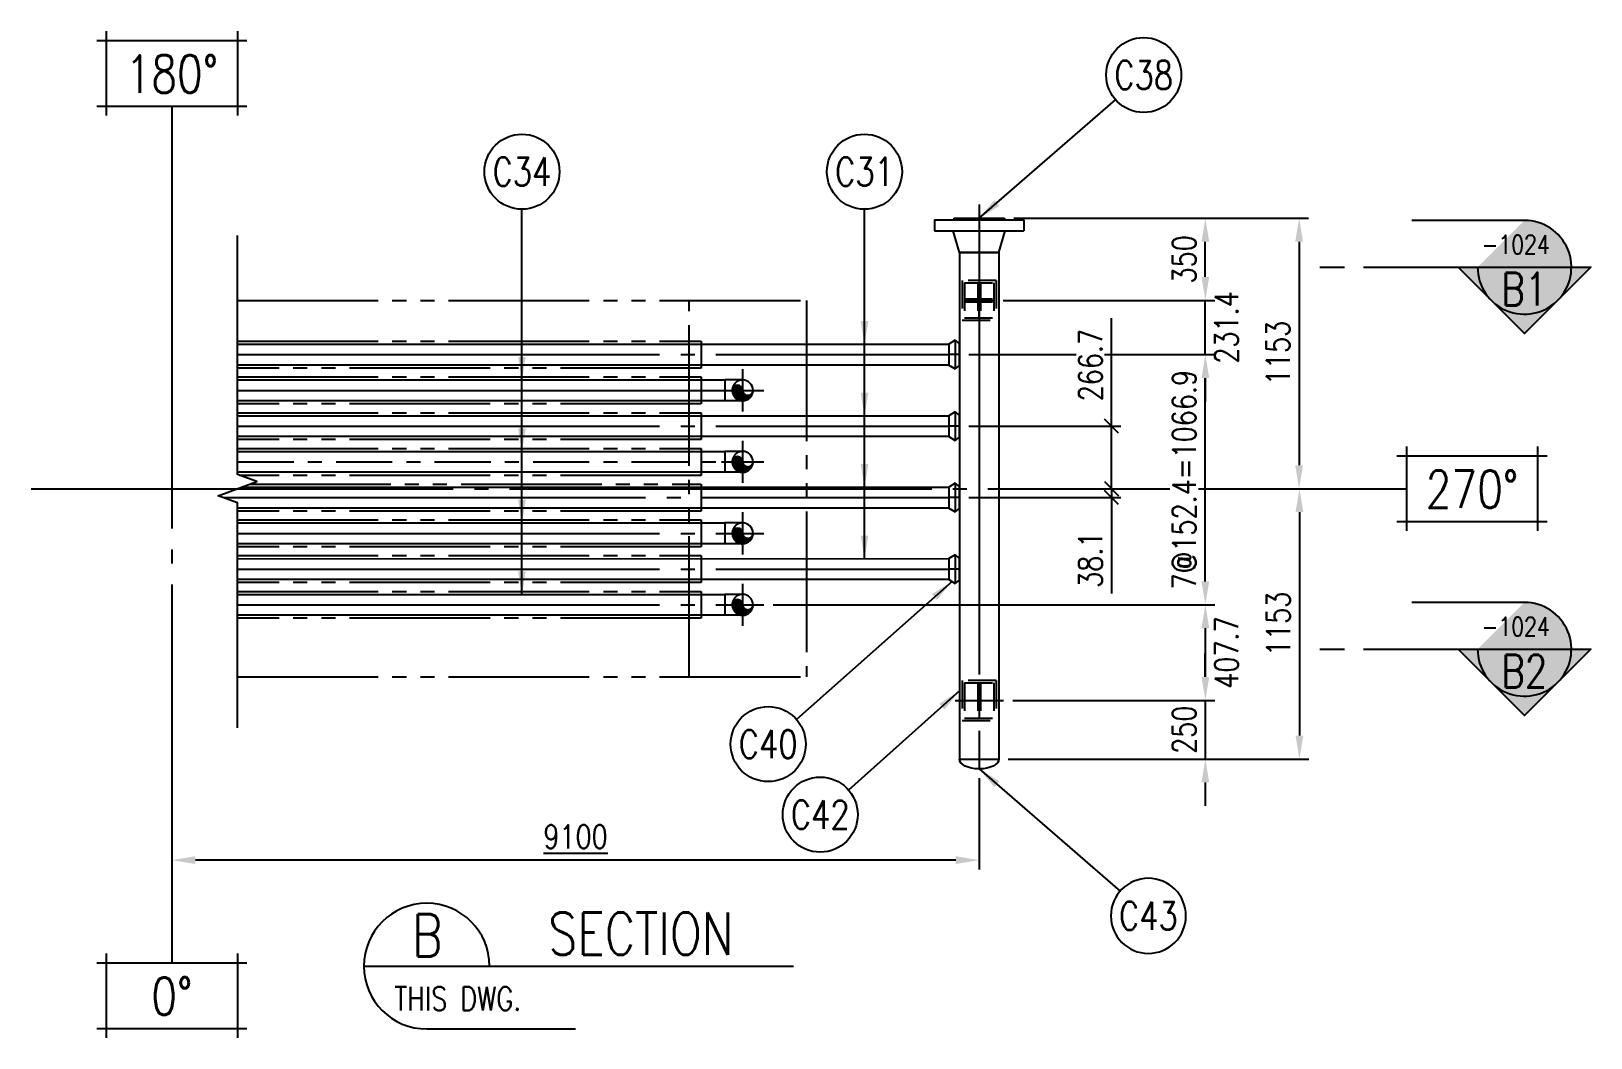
# Model space of a CAD drawing. Header units: millimetres. Extents: x 0 to 91981, y -132907 to 77676.
# Drawn here: x 77723 to 84374, y 52226 to 56519 of the extents above; entities that cross this region are included whole.
import ezdxf
from ezdxf.enums import TextEntityAlignment as Align

# ---------------------------------------------------------------- set-up
doc = ezdxf.new("R2010")
doc.units = ezdxf.units.MM
doc.header["$LTSCALE"] = 60
for name, pattern in [('CENTER', [7, 4, -1, 1, -1]), ('JNK-CENTER', [34, 30, -1.5, 1, -1.5]), ('JNK-HIDDEN', [3, 2, -1]), ('JNK-PHANTOM', [15, 10, -1, 1, -1, 1, -1])]:
    doc.linetypes.add(name, pattern=pattern)
for name, color, linetype in [('CEN-R', 1, 'JNK-CENTER'), ('CENTER-R', 1, 'CENTER'), ('CON-C', 4, 'Continuous'), ('CON-G', 3, 'Continuous'), ('CON-W', 7, 'Continuous'), ('CON-Y', 2, 'Continuous'), ('Dim-W', 7, 'Continuous'), ('HID-Y', 2, 'JNK-HIDDEN'), ('PHA-W', 7, 'JNK-PHANTOM'), ('TITLE', 7, 'Continuous')]:
    doc.layers.add(name, color=color, linetype=linetype)
doc.layers.add('CONT-G', color=3, linetype='Continuous', lineweight=25)
doc.styles.add('SIMPLEX', font='simplex.shx', dxfattribs={"width": 0.8})
doc.dimstyles.new('DIM40', dxfattribs={"dimscale": 40, "dimtxt": 2.5, "dimasz": 2.5, "dimexe": 1, "dimexo": 1, "dimgap": 1, "dimtad": 1, "dimdec": 1, "dimdsep": 46, "dimtxsty": 'SIMPLEX', "dimcen": 0, "dimclrd": 256, "dimclre": 256, "dimclrt": 2, "dimadec": 1, "dimazin": 2, "dimtfac": 1, "dimtdec": 1, "dimtix": 1, "dimtmove": 2, "dimatfit": 2, "dimfxl": 1, "dimarcsym": 1})

# ---------------------------------------------------------------- blocks, each defined once
blk = doc.blocks.new('*D1444')
at = {"layer": 'DEFPOINTS', "color": 0, "transparency": 16777216}
for p in [(81873.27044488509, 55721.02577441806), (82232.26963018301, 54568.02577441794), (83129.7204448847, 54568.02577441794)]:
    blk.add_point(p, dxfattribs=at)
at = {"layer": 'Dim-W', "lineweight": -2, "transparency": 16777216}
for p, q in [((81913.27044488509, 55721.02577441806), (83169.7204448847, 55721.02577441805)), ((83129.7204448847, 55621.02577441805), (83129.7204448847, 54668.02577441794)), ((82272.26963018301, 54568.02577441794), (83169.7204448847, 54568.02577441794))]:
    blk.add_line(p, q, dxfattribs=at)
at = {"layer": 'Dim-W', "transparency": 16777216}
for points in [[(83113.05377821803, 55621.02577441805), (83146.38711155138, 55621.02577441805), (83129.7204448847, 55721.02577441805)], [(83113.05377821803, 54668.02577441794), (83146.38711155138, 54668.02577441794), (83129.7204448847, 54568.02577441794)]]:
    blk.add_solid(points, dxfattribs=at)
at = {"layer": 'Dim-W', "color": 2, "transparency": 16777216, "insert": (83039.72044488469, 55146.75607286915), "char_height": 100, "attachment_point": 5, "rotation": 90, "style": 'SIMPLEX'}
blk.add_mtext('1153', dxfattribs=at)
blk = doc.blocks.new('*D1445')
at = {"layer": 'DEFPOINTS', "color": 0, "transparency": 16777216}
for p in [(82232.26963018301, 54568.02577441794), (81849.42044488483, 53415.02577441797), (83131.11688919913, 53415.02577441796)]:
    blk.add_point(p, dxfattribs=at)
at = {"layer": 'Dim-W', "lineweight": -2, "transparency": 16777216}
for p, q in [((82272.26963018301, 54568.02577441794), (83171.11688919913, 54568.02577441794)), ((83131.11688919913, 54468.02577441794), (83131.11688919913, 53515.02577441796)), ((81889.42044488483, 53415.02577441797), (83171.11688919913, 53415.02577441796))]:
    blk.add_line(p, q, dxfattribs=at)
at = {"layer": 'Dim-W', "transparency": 16777216}
for points in [[(83114.45022253245, 54468.02577441794), (83147.7835558658, 54468.02577441794), (83131.11688919913, 54568.02577441794)], [(83114.45022253245, 53515.02577441796), (83147.7835558658, 53515.02577441796), (83131.11688919913, 53415.02577441796)]]:
    blk.add_solid(points, dxfattribs=at)
at = {"layer": 'Dim-W', "color": 2, "transparency": 16777216, "insert": (83041.11688919911, 53991.52577441796), "char_height": 100, "attachment_point": 5, "rotation": 90, "style": 'SIMPLEX'}
blk.add_mtext('1153', dxfattribs=at)
blk = doc.blocks.new('*D1446')
at = {"layer": 'DEFPOINTS', "color": 0, "transparency": 16777216}
for p in [(81681.12044488495, 55139.60260432542), (82729.72044488468, 55139.60260432542), (80846.47044488468, 54072.72577441795)]:
    blk.add_point(p, dxfattribs=at)
at = {"layer": 'Dim-W', "lineweight": -2, "transparency": 16777216}
for p, q in [((81721.12044488495, 55139.60260432542), (82769.72044488468, 55139.60260432542)), ((82729.72044488468, 54172.72577441794), (82729.72044488468, 55039.60260432542)), ((80886.47044488468, 54072.72577441795), (82769.72044488468, 54072.72577441794))]:
    blk.add_line(p, q, dxfattribs=at)
at = {"layer": 'Dim-W', "transparency": 16777216}
for points in [[(82713.053778218, 55039.60260432542), (82746.38711155135, 55039.60260432542), (82729.72044488468, 55139.60260432542)], [(82713.053778218, 54172.72577441794), (82746.38711155135, 54172.72577441794), (82729.72044488468, 54072.72577441794)]]:
    blk.add_solid(points, dxfattribs=at)
at = {"layer": 'Dim-W', "color": 2, "transparency": 16777216, "insert": (82639.72044488466, 54606.12577441792), "char_height": 100, "attachment_point": 5, "rotation": 90, "style": 'SIMPLEX', "bg_fill": 3, "box_fill_scale": 1.1, "bg_fill_color": 256, "bg_fill_true_color": 13158600, "bg_fill_transparency": 0}
blk.add_mtext('7@152.4=1066.9', dxfattribs=at)
blk = doc.blocks.new('*D1447')
at = {"layer": 'DEFPOINTS', "color": 0, "transparency": 16777216}
for p in [(81827.77044488423, 55371.02577441806), (82729.72044488469, 55371.02577441805), (81681.12044488495, 55139.60260432542)]:
    blk.add_point(p, dxfattribs=at)
at = {"layer": 'Dim-W', "lineweight": -2, "transparency": 16777216}
for p, q in [((82729.72044488469, 55471.02577441805), (82729.72044488469, 55571.02577441805)), ((81867.77044488423, 55371.02577441806), (82769.72044488469, 55371.02577441805)), ((82729.72044488469, 55139.60260432542), (82729.72044488469, 55371.02577441805)), ((81721.12044488495, 55139.60260432542), (82769.72044488469, 55139.60260432542)), ((82729.72044488469, 55039.60260432542), (82729.72044488469, 54939.60260432542))]:
    blk.add_line(p, q, dxfattribs=at)
at = {"layer": 'Dim-W', "transparency": 16777216}
for points in [[(82713.05377821802, 55471.02577441805), (82746.38711155136, 55471.02577441805), (82729.72044488469, 55371.02577441805)], [(82713.05377821802, 55039.60260432542), (82746.38711155136, 55039.60260432542), (82729.72044488469, 55139.60260432542)]]:
    blk.add_solid(points, dxfattribs=at)
at = {"layer": 'Dim-W', "color": 2, "transparency": 16777216, "insert": (82819.72044488468, 55255.31418937175), "char_height": 100, "attachment_point": 5, "rotation": 90, "style": 'SIMPLEX'}
blk.add_mtext('231.4', dxfattribs=at)
blk = doc.blocks.new("6'' 900# SIDE")
at = {"layer": 'CEN-R'}
blk.add_line((204.8000000001339, 0), (0, 0), dxfattribs=at)
at = {"layer": 'TITLE', "color": 3}
for p, q in [((92.05000000013388, 190.5000000000582), (92.05000000013388, -190.4999999999418)), ((139.7000000000407, 190.5000000000582), (92.05000000013388, 190.4999999998254)), ((139.7000000000407, 190.5000000000582), (139.7000000000407, -190.4999999999418)), ((2.328306436538696e-10, 84.14999999967404), (92.05000000013388, 110.9999999997672)), ((0, -84.14999999990687), (0, 84.14999999990687)), ((0, 84.14999999990687), (0, -84.1500000001397)), ((146.0500000001339, 107.9999999997672), (139.7000000000407, 107.9999999997672)), ((146.0500000001339, 107.9999999997672), (146.0500000001339, -108.0000000002328)), ((2.328306436538696e-10, -84.1500000001397), (92.05000000013388, -111.0000000002328)), ((146.0500000001339, -108.0000000002328), (139.7000000000407, -108.0000000002328)), ((139.7000000000407, -190.4999999999418), (92.05000000013388, -190.4999999999418))]:
    blk.add_line(p, q, dxfattribs=at)
blk = doc.blocks.new('_Oblique')
at = {"color": 0, "linetype": 'ByBlock', "lineweight": -2}
blk.add_line((-0.5, -0.5), (0.5, 0.5), dxfattribs=at)
blk = doc.blocks.new('*D1428')
at = {"layer": 'DEFPOINTS', "color": 0, "transparency": 16777216}
for p in [(81932.26963018301, 54568.02577441794), (81681.12044488495, 54529.92577441796), (82329.72044488476, 54529.92577441796)]:
    blk.add_point(p, dxfattribs=at)
at = {"layer": 'Dim-W', "lineweight": -2, "transparency": 16777216}
for p, q in [((82329.72044488476, 54568.02577441794), (82329.72044488476, 54628.02577441794)), ((81972.26963018301, 54568.02577441794), (82369.72044488476, 54568.02577441794)), ((82329.72044488476, 54568.02577441794), (82329.72044488476, 54529.92577441796)), ((81721.12044488495, 54529.92577441796), (82369.72044488476, 54529.92577441796)), ((82329.72044488476, 54529.92577441796), (82329.72044488476, 54120.40196489415))]:
    blk.add_line(p, q, dxfattribs=at)
at = {"layer": 'Dim-W', "lineweight": -2, "transparency": 16777216, "xscale": 60, "yscale": 60, "zscale": 60}
for p, rotation in [((82329.72044488476, 54568.02577441794), 270), ((82329.72044488476, 54529.92577441796), 90)]:
    blk.add_blockref('_Oblique', p, dxfattribs=dict(at, rotation=rotation))
at = {"layer": 'Dim-W', "color": 2, "transparency": 16777216, "insert": (82239.72044488475, 54265.16386965606), "char_height": 100, "attachment_point": 5, "rotation": 90, "style": 'SIMPLEX', "bg_fill": 3, "box_fill_scale": 1.1, "bg_fill_color": 256, "bg_fill_true_color": 13158600, "bg_fill_transparency": 0}
blk.add_mtext('38.1', dxfattribs=at)
blk = doc.blocks.new('*D1429')
at = {"layer": 'DEFPOINTS', "color": 0, "transparency": 16777216}
for p in [(80846.47044488468, 54072.72577441795), (81869.0147501668, 53665.02577441797), (82729.72044488469, 53665.02577441796)]:
    blk.add_point(p, dxfattribs=at)
at = {"layer": 'Dim-W', "lineweight": -2, "transparency": 16777216}
for p, q in [((80886.47044488468, 54072.72577441795), (82769.72044488469, 54072.72577441794)), ((82729.72044488469, 53972.72577441794), (82729.72044488469, 53765.02577441796)), ((81909.0147501668, 53665.02577441797), (82769.72044488469, 53665.02577441796))]:
    blk.add_line(p, q, dxfattribs=at)
at = {"layer": 'Dim-W', "transparency": 16777216}
for points in [[(82713.05377821802, 53972.72577441794), (82746.38711155136, 53972.72577441794), (82729.72044488469, 54072.72577441794)], [(82713.05377821802, 53765.02577441796), (82746.38711155136, 53765.02577441796), (82729.72044488469, 53665.02577441796)]]:
    blk.add_solid(points, dxfattribs=at)
at = {"layer": 'Dim-W', "color": 2, "transparency": 16777216, "insert": (82819.72044488468, 53868.87577441797), "char_height": 100, "attachment_point": 5, "rotation": 90, "style": 'SIMPLEX'}
blk.add_mtext('407.7', dxfattribs=at)
blk = doc.blocks.new('*D1430')
at = {"layer": 'DEFPOINTS', "color": 0, "transparency": 16777216}
for p in [(81765.27044488485, 53373.02577441797), (78322.72123657553, 52983.91145127863), (78322.72123657553, 52983.91145127863)]:
    blk.add_point(p, dxfattribs=at)
at = {"layer": 'Dim-W', "lineweight": -2, "transparency": 16777216}
for p, q in [((81765.27044488485, 53333.02577441797), (81765.27044488485, 52943.91145127863)), ((81665.27044488485, 52983.91145127863), (78422.72123657553, 52983.91145127863))]:
    blk.add_line(p, q, dxfattribs=at)
at = {"layer": 'Dim-W', "transparency": 16777216}
for points in [[(78422.72123657553, 53000.5781179453), (78422.72123657553, 52967.24478461197), (78322.72123657553, 52983.91145127863)], [(81665.27044488485, 53000.5781179453), (81665.27044488485, 52967.24478461197), (81765.27044488485, 52983.91145127863)]]:
    blk.add_solid(points, dxfattribs=at)
at = {"layer": 'Dim-W', "color": 2, "transparency": 16777216, "insert": (80043.99584073019, 53083.91145127863), "char_height": 100, "attachment_point": 5, "style": 'SIMPLEX'}
blk.add_mtext('\\L9100', dxfattribs=at)
blk = doc.blocks.new('NORTH-AG')
at = {"layer": 'CON-Y'}
for p, q in [((-8, 3.5), (8, 3.5)), ((-6.999999999999996, 4.5), (-6.999999999999996, -4.5)), ((7.000000000000007, 4.500000000000002), (7, -4.5)), ((-8, -3.499999999999999), (8, -3.5))]:
    blk.add_line(p, q, dxfattribs=at)
at = {"layer": 'CON-C', "style": 'SIMPLEX', "width": 0.8}
blk.add_attdef('0', text='', height=4, dxfattribs=at).set_placement((0, -2.06), align=Align.CENTER)
blk = doc.blocks.new('SECTITLE')
at = {"layer": 'CON-G'}
for p, q in [((-1.7, 0), (44.09999999999997, 0)), ((4.999999999999999, -6.7), (20.85999999999999, -6.7))]:
    blk.add_line(p, q, dxfattribs=at)
blk.add_arc((5, 0), 6.7, 0, 270, dxfattribs=at)
at = {"layer": 'CON-C', "style": 'SIMPLEX', "width": 0.8}
for tag, p in [('A', (5.060000000000002, 1.039999999999964)), ('ELEVATION', (27.83000000000001, 1.22))]:
    blk.add_attdef(tag, text='', height=4.5, dxfattribs=at).set_placement(p, align=Align.CENTER)
at = {"layer": 'CON-Y', "style": 'SIMPLEX', "width": 0.8}
blk.add_attdef('SCALE', text='', height=2.5, dxfattribs=at).set_placement((44.90000000000001, -3.72), align=Align.RIGHT)
blk.add_attdef('H0000-0000', (1.539999999999953, -4.720000000000033), '', height=2.5, dxfattribs=at)
blk = doc.blocks.new('*D1479')
at = {"layer": 'DEFPOINTS', "color": 0, "transparency": 16777216}
for p in [(81873.27044488509, 55721.02577441806), (82729.72044488469, 55721.02577441805), (81827.77044488423, 55371.02577441806)]:
    blk.add_point(p, dxfattribs=at)
at = {"layer": 'PHA-W', "lineweight": -2, "transparency": 16777216}
for p, q in [((81913.27044488509, 55721.02577441806), (82769.72044488469, 55721.02577441805)), ((82729.72044488469, 55471.02577441805), (82729.72044488469, 55621.02577441805)), ((81867.77044488423, 55371.02577441806), (82769.72044488469, 55371.02577441805))]:
    blk.add_line(p, q, dxfattribs=at)
at = {"layer": 'PHA-W', "transparency": 16777216}
for points in [[(82713.05377821802, 55621.02577441805), (82746.38711155136, 55621.02577441805), (82729.72044488469, 55721.02577441805)], [(82713.05377821802, 55471.02577441805), (82746.38711155136, 55471.02577441805), (82729.72044488469, 55371.02577441805)]]:
    blk.add_solid(points, dxfattribs=at)
at = {"layer": 'PHA-W', "color": 2, "transparency": 16777216, "insert": (82639.72044488468, 55546.02577441806), "char_height": 100, "attachment_point": 5, "rotation": 90, "style": 'SIMPLEX'}
blk.add_mtext('350', dxfattribs=at)
blk = doc.blocks.new('*D1480')
at = {"layer": 'DEFPOINTS', "color": 0, "transparency": 16777216}
for p in [(81869.0147501668, 53665.02577441797), (81849.42044488476, 53415.02577441797), (82729.72044488469, 53415.02577441796)]:
    blk.add_point(p, dxfattribs=at)
at = {"layer": 'PHA-W', "lineweight": -2, "transparency": 16777216}
for p, q in [((82729.72044488469, 53765.02577441796), (82729.72044488469, 53865.02577441796)), ((81909.0147501668, 53665.02577441797), (82769.72044488469, 53665.02577441796)), ((82729.72044488469, 53665.02577441796), (82729.72044488469, 53415.02577441796)), ((81889.42044488476, 53415.02577441797), (82769.72044488469, 53415.02577441796)), ((82729.72044488469, 53315.02577441796), (82729.72044488469, 53215.02577441796))]:
    blk.add_line(p, q, dxfattribs=at)
at = {"layer": 'PHA-W', "transparency": 16777216}
for points in [[(82713.05377821802, 53765.02577441796), (82746.38711155136, 53765.02577441796), (82729.72044488469, 53665.02577441796)], [(82713.05377821802, 53315.02577441796), (82746.38711155136, 53315.02577441796), (82729.72044488469, 53415.02577441796)]]:
    blk.add_solid(points, dxfattribs=at)
at = {"layer": 'PHA-W', "color": 2, "transparency": 16777216, "insert": (82639.72044488468, 53540.02577441798), "char_height": 100, "attachment_point": 5, "rotation": 90, "style": 'SIMPLEX'}
blk.add_mtext('250', dxfattribs=at)
blk = doc.blocks.new('support')
at = {"layer": 'CEN-R'}
for p, q in [((93732.97622777152, -7137.050519763568), (93732.97622777152, -6987.050519763568)), ((93670.47622777152, -7062.050519763568), (93795.47622777152, -7062.050519763569))]:
    blk.add_line(p, q, dxfattribs=at)
at = {"layer": 'HID-Y'}
for p, q in [((93660.10019004371, -6977.050519763568), (93660.10019004371, -7147.050519763568)), ((93805.85226550062, -6977.050519763568), (93660.10019004371, -6977.050519763568)), ((93805.85226550062, -6977.050519763569), (93805.85226550062, -7147.050519763568)), ((93670.47622777152, -6987.050519763569), (93795.47622777152, -6987.050519763568)), ((93670.47622777152, -6987.050519763568), (93670.47622777152, -7137.050519763568)), ((93726.97622777215, -6987.050519763568), (93726.97622777215, -7137.050519763568)), ((93738.97622777215, -6987.050519763568), (93738.97622777215, -7137.050519763568)), ((93795.47622777152, -6987.050519763568), (93795.47622777152, -7137.050519763568)), ((93670.47622777152, -7056.050519763568), (93795.47622777152, -7056.050519763569)), ((93670.47622777152, -7068.050519763568), (93795.47622777152, -7068.050519763569)), ((93660.10019004371, -7147.050519763568), (93805.85226550064, -7147.050519763568)), ((93670.47622777152, -7137.050519763569), (93795.47622777152, -7137.050519763568))]:
    blk.add_line(p, q, dxfattribs=at)
blk = doc.blocks.new('support2')
at = {"layer": 'CEN-R'}
for p, q in [((93732.97622777213, -5971.05051976355), (93732.97622777212, -6121.05051976355)), ((93732.97622777212, -5971.05051976355), (93732.97622777212, -6121.05051976355)), ((93630.47622777148, -6046.050519763551), (93836.72053305406, -6046.05051976355))]:
    blk.add_line(p, q, dxfattribs=at)
at = {"layer": 'HID-Y'}
for p, q in [((93660.10019004368, -5961.05051976355), (93660.10019004368, -6131.05051976355)), ((93805.8522655006, -5961.05051976355), (93660.10019004368, -5961.05051976355)), ((93670.47622777148, -5971.05051976355), (93795.47622777149, -5971.05051976355)), ((93670.47622777149, -5971.05051976355), (93670.47622777149, -6121.05051976355)), ((93726.97622777212, -5971.05051976355), (93726.97622777212, -6121.05051976355)), ((93738.97622777212, -5971.05051976355), (93738.97622777212, -6121.05051976355)), ((93795.47622777149, -5971.05051976355), (93795.47622777149, -6121.05051976355)), ((93805.8522655006, -5961.050519763551), (93805.8522655006, -6131.05051976355)), ((93660.10019004368, -6131.05051976355), (93805.85226550061, -6131.05051976355)), ((93670.47622777148, -6121.05051976355), (93795.47622777149, -6121.05051976355))]:
    blk.add_line(p, q, dxfattribs=at)
blk = doc.blocks.new('*D1438')
at = {"layer": 'DEFPOINTS', "color": 0, "transparency": 16777216}
for p in [(81681.12044488495, 54834.72577441795), (82329.7204448847, 54834.72577441794), (81932.26963018301, 54568.02577441794)]:
    blk.add_point(p, dxfattribs=at)
at = {"layer": 'Dim-W', "lineweight": -2, "transparency": 16777216}
for p, q in [((82329.7204448847, 54834.72577441794), (82329.7204448847, 55294.72577441794)), ((81721.12044488495, 54834.72577441795), (82369.7204448847, 54834.72577441794)), ((82329.7204448847, 54568.02577441794), (82329.7204448847, 54834.72577441794)), ((81972.26963018301, 54568.02577441794), (82369.7204448847, 54568.02577441794))]:
    blk.add_line(p, q, dxfattribs=at)
at = {"layer": 'Dim-W', "lineweight": -2, "transparency": 16777216, "xscale": 60, "yscale": 60, "zscale": 60}
for p, rotation in [((82329.7204448847, 54834.72577441794), 90), ((82329.7204448847, 54568.02577441794), 270)]:
    blk.add_blockref('_Oblique', p, dxfattribs=dict(at, rotation=rotation))
at = {"layer": 'Dim-W', "color": 2, "transparency": 16777216, "insert": (82239.72044488469, 55094.72577441796), "char_height": 100, "attachment_point": 5, "rotation": 90, "style": 'SIMPLEX', "bg_fill": 3, "box_fill_scale": 1.1, "bg_fill_color": 256, "bg_fill_true_color": 13158600, "bg_fill_transparency": 0}
blk.add_mtext('266.7', dxfattribs=at)
blk = doc.blocks.new('piec-tag')
at = {"layer": 'CON-Y'}
blk.add_circle((0, 0), 4, dxfattribs=at)
at = {"layer": 'CON-G', "style": 'SIMPLEX', "width": 0.8}
blk.add_attdef('P.N', text='', height=3, dxfattribs=at).set_placement((0, 0), align=Align.MIDDLE)
at = {"layer": 'CON-G', "style": 'SIMPLEX', "width": 0.8, "flags": 1}
blk.add_attdef('BOM', (4.48, -3.74), '', height=2.5, dxfattribs=at)
blk = doc.blocks.new('SECMARK3')
at = {"layer": 'CON-Y'}
h = blk.add_hatch(color=256, dxfattribs=at)
edge = h.paths.add_edge_path()
edge.add_line((14.75559885480128, -4.618527782440651e-14), (18.29113276073392, -3.535533905932771))
edge.add_arc((21.82666666666668, -4.685141163918161e-14), 5, 179.9999999999996, 224.9999999999998, ccw=False)
edge.add_line((16.82666666666668, -1.448670973532845e-14), (14.75559885480128, -4.618527782440651e-14))
edge = h.paths.add_edge_path()
edge.add_arc((21.82666666666668, -4.618527782440651e-14), 5, 179.9999999999996, 450)
h = blk.add_hatch(color=256, dxfattribs=at)
edge = h.paths.add_edge_path()
edge.add_line((28.89773447853207, -4.618527782440651e-14), (26.82666666666668, -4.2237748849338e-14))
edge.add_arc((21.82666666666668, -4.418687638008123e-14), 5, -44.99999999999977, 0, ccw=False)
edge.add_line((25.36220057259942, -3.535533905932772), (28.89773447853207, -4.618527782440651e-14))
h = blk.add_hatch(color=256, dxfattribs=at)
edge = h.paths.add_edge_path()
edge.add_line((21.82666666666668, -7.071067811865486), (25.36220057259942, -3.535533905932772))
edge.add_arc((21.82666666666668, -4.796163466380676e-14), 4.999999999999998, 224.9999999999998, 315.0000000000002, ccw=False)
edge.add_line((18.29113276073392, -3.535533905932771), (21.82666666666668, -7.071067811865486))
at = {"layer": 'CON-C'}
blk.add_line((0, 0), (2.633333333333308, 0), dxfattribs=at)
blk.add_lwpolyline([(4.666666666666639, 0), (28.89773447853207, -4.618527782440651e-14), (21.82666666666668, -7.071067811865486), (14.75559885480128, -4.618527782440651e-14)], dxfattribs=at)
at = {"layer": 'CON-Y'}
blk.add_line((21.82666666666668, 4.999999999999954), (9.823333333333341, 4.999999999999954), dxfattribs=at)
blk.add_arc((21.82666666666668, -4.618527782440651e-14), 5, 179.9999999999996, 90.00000000000001, dxfattribs=at)
at = {"layer": 'CON-C', "style": 'SIMPLEX', "width": 0.8}
blk.add_attdef('TAG', text='', height=3.5, dxfattribs=at).set_placement((21.80333333333334, -4.080000000000055), align=Align.CENTER)
at = {"layer": 'CON-Y', "style": 'SIMPLEX', "width": 0.8}
blk.add_attdef('H0000-0000', text='', height=2, dxfattribs=at).set_placement((24.52333333333334, 1.419999999999941), align=Align.RIGHT)
blk = doc.blocks.new('pipesec')
at = {"layer": 'CON-W'}
for p, q in [((0.01183704510651751, 0.0002803885084858848), (0.3595601905681178, -0.3474427569531144)), ((0.07488468138581084, 0.01147896425368344), (0.3940882635955347, -0.3077246179560689)), ((0.1209320667256861, 0.4851550630859265), (0.4851550630859833, 0.1209320667255724)), ((0.1263381145400331, 0.03427174312400894), (0.4246174589634677, -0.2640076012993404)), ((0.1690424887933375, 0.06581358089533751), (0.4509106530311442, -0.2160545833424976)), ((0.2038403547347798, 0.1052619269784145), (0.4725353304954467, -0.1634330487821671)), ((0.2303951826239086, 0.1529533111139472), (0.4887617475944523, -0.1054132538565682)), ((0.2437994773475225, 0.4365338644887515), (0.4365338644887231, 0.2437994773474657)), ((0.2468921100701493, 0.2107025956922826), (0.4983372781515811, -0.04074257238914925)), ((0.2476510743001654, 0.2841898434869563), (0.4989146853065733, 0.03292623248046311)), ((-0.2498806065186159, -0.2577254440385559), (-0.007725444038470641, -0.4998806065186727)), ((-0.2428248576631802, -0.1905349808694154), (0.06269404621122021, -0.4960538847437874)), ((-0.2269057914652421, -0.3549464711165911), (-0.1049464711164774, -0.4769057914653558)), ((-0.2227042310981062, -0.1364093954099417), (0.1250073849282103, -0.4841210114361729)), ((-0.1933486464938881, -0.09151876798955527), (0.1811596163017555, -0.4660270307850851)), ((-0.1559873713952697, -0.05463383106359743), (0.2321944761675923, -0.4428156786264026)), ((-0.110586238643009, -0.02578875179119677), (0.2787281508649073, -0.4151031412991415)), ((-0.05581785669249939, -0.006310921717158635), (0.3211216464689244, -0.3832504248786108))]:
    blk.add_line(p, q, dxfattribs=at)
blk.add_lwpolyline([(0, 0.5, -0.9999999999999997), (0, 0, 0.9999999999999999), (0, -0.5, 0.9999999999999999)], format="xyb", dxfattribs=at)

msp = doc.modelspace()

# ---------------------------------------------------------------- linework, layer by layer
at = {"linetype": 'Continuous'}
msp.add_lwpolyline([(78602.72123657545, 53548.02577441794), (78602.72123657545, 54508.02577441794), (78520.2969139918, 54538.02577441794), (78685.14555915908, 54598.02577441794), (78602.72123657545, 54628.02577441794), (78602.72123657545, 55648.02577441794)], dxfattribs=at)
at = {"layer": 'CEN-R'}
for p, q in [((78322.72123657553, 56198.84331575141), (78322.72123657553, 52543.9114512786)), ((80756.47044488466, 55077.12577441797), (80756.47044488466, 54897.12577441797)), ((80756.47044488468, 54772.32577441796), (80756.47044488468, 54592.32577441796)), ((77722.72123657553, 54568.02577441794), (83586.89452121299, 54568.02577441794)), ((80756.47044488468, 54467.52577441797), (80756.47044488468, 54287.52577441797)), ((78602.72123657545, 54377.52577441835), (80680.27044488478, 54377.52577441794)), ((78602.72123657545, 54072.72577441836), (80680.27044488478, 54072.72577441795))]:
    msp.add_line(p, q, dxfattribs=at)
at = {"layer": 'CENTER-R', "ltscale": 60}
for p, q in [((78602.72123657545, 54987.12577441835), (80680.27044488478, 54987.12577441795)), ((80756.47044488468, 54162.72577441798), (80756.47044488468, 53982.72577441798))]:
    msp.add_line(p, q, dxfattribs=at)
at = {"layer": 'CENTER-R'}
msp.add_line((78602.72123657545, 54682.32577441834), (80680.27044488478, 54682.32577441793), dxfattribs=at)
at = {"layer": 'CONT-G'}
for p, q in [((80756.47044488468, 55031.57577441793), (80680.27044488466, 55031.57577441793)), ((80756.47044488468, 54942.67577441796), (80680.27044488466, 54942.67577441796)), ((80756.47044488468, 54726.77577441791), (80680.27044488466, 54726.77577441791)), ((80756.47044488468, 54637.87577441795), (80680.27044488466, 54637.87577441795)), ((80756.47044488468, 54421.97577441792), (80680.27044488466, 54421.97577441792)), ((80756.47044488468, 54333.07577441796), (80680.27044488466, 54333.07577441796)), ((80756.47044488468, 54117.17577441793), (80680.27044488466, 54117.17577441793)), ((80756.47044488468, 54028.27577441797), (80680.27044488466, 54028.27577441797)), ((81681.12044488495, 53415.02577441797), (81849.42044488476, 53415.02577441797))]:
    msp.add_line(p, q, dxfattribs=at)
for points in [[(78602.72123657545, 55031.57577441793), (80680.27044488478, 55031.57577441793), (80680.27044488478, 54942.67577441796), (78602.72123657545, 54942.67577441796)], [(78602.72123657545, 54726.77577441791), (80680.27044488478, 54726.77577441791), (80680.27044488478, 54637.87577441795), (78602.72123657545, 54637.87577441795)], [(78602.72123657545, 54421.97577441792), (80680.27044488478, 54421.97577441792), (80680.27044488478, 54333.07577441796), (78602.72123657545, 54333.07577441796)], [(78602.72123657545, 54117.17577441793), (80680.27044488478, 54117.17577441793), (80680.27044488478, 54028.27577441797), (78602.72123657545, 54028.27577441797)]]:
    msp.add_lwpolyline(points, dxfattribs=at)
for centre in [(80756.47044488468, 54987.12577441795), (80756.47044488468, 54682.32577441793), (80756.47044488468, 54377.52577441794), (80756.47044488468, 54072.72577441795)]:
    msp.add_arc(centre, 44.44999999998254, 270, 90, dxfattribs=at)
at = {"layer": 'CONT-G', "extrusion": (0, 0, -1)}
msp.add_ellipse((81765.27044488485, 53415.02577441797), major_axis=(-84.14999999997599, 5.152701407411018e-15), ratio=0.4991087344029945, start_param=3.141592653589793, end_param=6.283185307179586, dxfattribs=at)
at = {"layer": 'HID-Y', "ltscale": 40}
for centre in [(80756.47044488466, 54987.12577441797), (80756.47044488468, 54682.32577441793), (80756.47044488468, 54377.52577441794), (80756.47044488468, 54072.72577441798)]:
    msp.add_arc(centre, 44.44999999998254, 90, 270, dxfattribs=at)
at = {"layer": 'PHA-W'}
for p, q in [((78602.72123657545, 55371.02577441794), (81028.27044488484, 55371.02577441794)), ((80528.27044488485, 53765.02577441797), (80528.27044488484, 55371.02577441794)), ((78602.72123657545, 53765.02577441794), (81028.27044488484, 53765.02577441797))]:
    msp.add_line(p, q, dxfattribs=at)
for points in [[(78602.72123657545, 55196.97577441795), (80580.27044488466, 55196.97577441795), (80580.27044488466, 55082.07577441796), (78602.72123657545, 55082.07577441796)], [(78602.72123657545, 55044.57577441796), (80580.27044488466, 55044.57577441796), (80580.27044488466, 54929.67577441796), (78602.72123657545, 54929.67577441796)], [(78602.72123657545, 54892.09894451048), (80580.27044488466, 54892.09894451048), (80580.27044488466, 54777.19894451048), (78602.72123657545, 54777.19894451048)], [(78602.72123657545, 54739.77577441794), (80580.27044488466, 54739.77577441794), (80580.27044488466, 54624.87577441795), (78611.3757904467, 54624.87577441795)], [(78655.67383620603, 54587.29894451049), (80580.27044488466, 54587.29894451049), (80580.27044488466, 54472.3989445105), (78602.72123657545, 54472.3989445105)], [(78602.72123657545, 54434.97577441795), (80580.27044488466, 54434.97577441795), (80580.27044488466, 54320.07577441796), (78602.72123657545, 54320.07577441796)], [(78602.72123657545, 54282.49894451047), (80580.27044488466, 54282.49894451047), (80580.27044488466, 54167.59894451048), (78602.72123657545, 54167.59894451048)], [(78602.72123657545, 54130.17577441796), (80580.27044488466, 54130.17577441796), (80580.27044488466, 54015.27577441797), (78602.72123657545, 54015.27577441797)]]:
    msp.add_lwpolyline(points, dxfattribs=at)

# ---------------------------------------------------------------- block references
at = {"xscale": 40, "yscale": 40, "zscale": 40}
for p, values in [((83217.63373337591, 55512.25304613465), {'TAG': 'B1', 'H0000-0000': '-1024'}), ((83217.63373337591, 53883.05250071079), {'TAG': 'B2', 'H0000-0000': '-1024'})]:
    msp.add_blockref('SECMARK3', p, dxfattribs=at).add_auto_attribs(values)
for name, p in [('support', (-11967.70578288667, 62433.07629418164)), ('support2', (-11967.70578288728, 59711.07629418152))]:
    msp.add_blockref(name, p)
at = {"layer": 'CON-W', "xscale": 40, "yscale": 40, "zscale": 40}
for name, p, values in [('NORTH-AG', (78322.72123657553, 56338.84331575141), {'0': '180%%D'}), ('piec-tag', (82466.90637031541, 56332.05710224764), {'P.N': 'C38'}), ('piec-tag', (79815.49584073015, 55919.60874918186), {'P.N': 'C34'}), ('piec-tag', (81276.20799739605, 55919.60874918186), {'P.N': 'C31'}), ('NORTH-AG', (83866.89452121299, 54568.02577441794), {'0': '270%%D'}), ('NORTH-AG', (78322.72123657553, 52406.31297069541), {'0': '0%%D'})]:
    msp.add_blockref(name, p, dxfattribs=at).add_auto_attribs(values)
at = {"layer": 'CON-W'}
ref = msp.add_blockref('piec-tag', (80865.51975536824, 53478.60190577783), dxfattribs=dict(at, xscale=40, yscale=40, zscale=40, rotation=179.9999999989571))
ref.add_attrib('P.N', 'C40', dxfattribs={"layer": 'CON-G', "height": 120, "rotation": 359.9999999989571, "style": 'SIMPLEX', "width": 0.8000000000000002}).set_placement((80865.51975536824, 53478.60190577783), align=Align.MIDDLE)
ref = msp.add_blockref('piec-tag', (81087.43762947951, 53178.0599985929), dxfattribs=dict(at, xscale=40, yscale=40, zscale=40, rotation=179.9999999989571))
ref.add_attrib('P.N', 'C42', dxfattribs={"layer": 'CON-G', "height": 120, "rotation": 359.9999999989571, "style": 'SIMPLEX', "width": 0.8000000000000002}).set_placement((81087.43762947951, 53178.0599985929), align=Align.MIDDLE)
ref = msp.add_blockref('piec-tag', (82486.9063703147, 52746.42828629466), dxfattribs=dict(at, xscale=-40, yscale=40, zscale=40, rotation=180))
ref.add_attrib('P.N', 'C43', dxfattribs={"layer": 'CON-G', "height": 120, "style": 'SIMPLEX', "width": 0.8000000000000002}).set_placement((82486.9063703147, 52746.42828629466), align=Align.MIDDLE)
at = {"layer": 'Dim-W', "rotation": 90}
msp.add_blockref("6'' 900# SIDE", (81765.27044488485, 55574.97577441792), dxfattribs=at)
at = {"layer": 'Dim-W', "xscale": 88.89999999997234, "yscale": 88.89999999997234, "zscale": 88.89999999997234, "rotation": 270}
for p in [(80756.47044488466, 54987.12577441795), (80756.47044488466, 54682.32577441793), (80756.47044488468, 54377.52577441794), (80756.47044488468, 54072.72577441795)]:
    msp.add_blockref('pipesec', p, dxfattribs=at)
at = {"layer": 'Dim-W', "xscale": 40, "yscale": 40, "zscale": 40}
msp.add_blockref('SECTITLE', (79209.5958407302, 52531.9114512786), dxfattribs=at).add_auto_attribs({'H0000-0000': 'THIS DWG.', 'A': 'B', 'ELEVATION': 'SECTION'})

# ---------------------------------------------------------------- dimensions: what is measured, and where the dimension line sits
at = {"layer": 'Dim-W'}
dim = msp.add_linear_dim(base=(83129.7204448847, 54568.02577441794), p1=(81873.27044488509, 55721.02577441806), p2=(82232.26963018301, 54568.02577441794), angle=90, dimstyle='DIM40', override={"dimtmove": 0}, dxfattribs=at)
dim.commit()
dim.dimension.update_dxf_attribs({"geometry": '*D1444', "text_midpoint": (83129.72044488469, 55146.75607286915), "dimtype": 160})
dim = msp.add_linear_dim(base=(83131.11688919913, 53415.02577441796), p1=(82232.26963018301, 54568.02577441794), p2=(81849.42044488483, 53415.02577441797), angle=90, dimstyle='DIM40', dxfattribs=at)
dim.commit()
dim.dimension.update_dxf_attribs({"geometry": '*D1445', "text_midpoint": (83041.11688919911, 53991.52577441796)})
dim = msp.add_linear_dim(base=(78322.72123657553, 52983.91145127863), p1=(81765.27044488485, 53373.02577441797), p2=(78322.72123657553, 52983.91145127863), angle=180, text='%%U9100', dimstyle='DIM40', dxfattribs=at)
dim.commit()
dim.dimension.update_dxf_attribs({"geometry": '*D1430', "text_midpoint": (80043.99584073019, 53083.91145127863)})
at = {"layer": 'PHA-W'}
for base, p1, p2, picture, middle in [((82729.72044488469, 55721.02577441805), (81827.77044488423, 55371.02577441806), (81873.27044488509, 55721.02577441806), '*D1479', (82639.72044488468, 55546.02577441806)), ((82729.72044488469, 53415.02577441796), (81869.0147501668, 53665.02577441797), (81849.42044488476, 53415.02577441797), '*D1480', (82639.72044488468, 53540.02577441798))]:
    dim = msp.add_linear_dim(base=base, p1=p1, p2=p2, angle=90, dimstyle='DIM40', dxfattribs=at)
    dim.commit()
    dim.dimension.update_dxf_attribs({"geometry": picture, "text_midpoint": middle})

# ---------------------------------------------------------------- leaders
for points in [[(81765.27044488509, 55721.02577441806), (82346.74231422879, 56226.41336308239)], [(79815.47866796175, 54725.36884567502), (79815.49584073015, 55759.60874918186)], [(79815.47866796175, 55030.16884567504), (79815.49584073015, 55759.60874918186)], [(79815.49011647401, 54420.56884589005), (79815.49584073015, 55759.60874918186)], [(79815.49584073015, 54115.76884599765), (79815.49584073015, 55759.60874918186)], [(81276.20799739605, 55182.61905506247), (81276.20799739605, 55759.60874918186)], [(81681.12044488471, 53705.41936008392), (81208.35716538336, 53282.83817302249)], [(81765.27044488484, 53373.02577441798), (82366.74231422809, 52852.0720254599)]]:
    msp.add_leader(points, dimstyle='DIM40', override={"dimgap": 1, "dimtad": 0})

# ---------------------------------------------------------------- next in the draw order: dimensions: what is measured, and where the dimension line sits
at = {"layer": 'Dim-W'}
dim = msp.add_linear_dim(base=(82729.72044488468, 55139.60260432542), p1=(80846.47044488468, 54072.72577441795), p2=(81681.12044488495, 55139.60260432542), angle=90, text='7@152.4=<>', dimstyle='DIM40', override={"dimtmove": 0, "dimtfill": 1}, dxfattribs=at)
dim.commit()
dim.dimension.update_dxf_attribs({"geometry": '*D1446', "text_midpoint": (82729.72044488466, 54606.12577441792), "dimtype": 160})

# ---------------------------------------------------------------- next in the draw order: linework, layer by layer
at = {"layer": 'CEN-R'}
for p, q in [((81765.27044488485, 55574.97577441792), (81765.27044488485, 53373.02577441797)), ((78602.72123657545, 55139.52577441835), (81636.12044488495, 55139.60260432542)), ((81681.12044488495, 55139.60260432542), (81636.12044488495, 55139.60260432542)), ((80666.47044488468, 54987.12577441795), (80846.47044488468, 54987.12577441795)), ((78602.72123657545, 54834.64894451087), (81636.12044488495, 54834.64894451047)), ((80666.47044488468, 54682.32577441793), (80846.47044488468, 54682.32577441793)), ((78542.76256952414, 54529.84894451089), (81636.12044488495, 54529.92577441796)), ((80666.47044488468, 54377.52577441794), (80846.47044488468, 54377.52577441794)), ((78602.72123657545, 54225.04894451087), (81636.12044488495, 54225.12577441795)), ((81681.12044488495, 54225.12577441795), (81636.12044488495, 54225.12577441795)), ((80666.47044488468, 54072.72577441795), (80846.47044488468, 54072.72577441795))]:
    msp.add_line(p, q, dxfattribs=at)
at = {"layer": 'CENTER-R', "ltscale": 60}
for p, q in [((81681.12044488495, 54834.72577441795), (81636.12044488495, 54834.72577441795)), ((81681.12044488495, 54529.92577441796), (81636.12044488495, 54529.92577441796))]:
    msp.add_line(p, q, dxfattribs=at)
at = {"layer": 'CON-G'}
for points in [[(81662.82044488496, 55200.70260432543), (81636.12044488495, 55184.05260432544), (81636.12044488495, 55095.15260432541), (81662.82044488496, 55078.50260432542), (81681.12044488495, 55092.75260432542), (81681.12044488495, 55186.4526043254), (81662.82044488496, 55200.70260432543), (81662.82044488496, 55078.50260432542)], [(81662.82044488496, 54895.82577441796), (81636.12044488495, 54879.17577441796), (81636.12044488495, 54790.27577441794), (81662.82044488496, 54773.62577441795), (81681.12044488495, 54787.87577441795), (81681.12044488495, 54881.57577441793), (81662.82044488496, 54895.82577441796), (81662.82044488496, 54773.62577441795)], [(81662.82044488496, 54591.02577441797), (81636.12044488495, 54574.37577441797), (81636.12044488495, 54485.47577441795), (81662.82044488496, 54468.82577441796), (81681.12044488495, 54483.07577441796), (81681.12044488495, 54576.77577441794), (81662.82044488496, 54591.02577441797), (81662.82044488496, 54468.82577441796)], [(81662.82044488496, 54286.22577441795), (81636.12044488495, 54269.57577441796), (81636.12044488495, 54180.67577441793), (81662.82044488496, 54164.02577441794), (81681.12044488495, 54178.27577441794), (81681.12044488495, 54271.97577441792), (81662.82044488496, 54286.22577441795), (81662.82044488496, 54164.02577441794)]]:
    msp.add_lwpolyline(points, dxfattribs=at)
at = {"layer": 'CONT-G'}
for p, q in [((81681.12044488495, 55574.97577441769), (81681.12044488495, 53415.02577441797)), ((81849.42044488476, 55574.97577441769), (81849.42044488476, 53415.02577441797))]:
    msp.add_line(p, q, dxfattribs=at)
for points in [[(78602.72123657545, 55183.97577441792), (81636.12044488495, 55184.05260432541), (81636.12044488495, 55095.15260432544), (78602.72123657545, 55095.07577441796)], [(78602.72123657545, 54879.09894451045), (81636.12044488495, 54879.09894451045), (81636.12044488495, 54790.19894451048), (78602.72123657545, 54790.19894451048)], [(78619.95662975305, 54574.29894451046), (81636.12044488495, 54574.37577441795), (81636.12044488495, 54485.47577441798), (78602.72123657545, 54485.3989445105)], [(78602.72123657545, 54269.49894451044), (81636.12044488495, 54269.57577441793), (81636.12044488495, 54180.67577441796), (78602.72123657545, 54180.59894451048)]]:
    msp.add_lwpolyline(points, dxfattribs=at)
at = {"layer": 'PHA-W'}
msp.add_line((81028.27044488484, 55371.02577441794), (81028.27044488484, 53765.02577441797), dxfattribs=at)

# ---------------------------------------------------------------- next in the draw order: dimensions: what is measured, and where the dimension line sits
at = {"layer": 'Dim-W'}
for base, p1, p2, override, picture, middle in [((82729.72044488469, 55371.02577441805), (81681.12044488495, 55139.60260432542), (81827.77044488423, 55371.02577441806), {"dimtad": 4, "dimtmove": 0}, '*D1447', (82819.72044488468, 55255.31418937175)), ((82729.72044488469, 53665.02577441796), (80846.47044488468, 54072.72577441795), (81869.0147501668, 53665.02577441797), {"dimtad": 4}, '*D1429', (82819.72044488468, 53868.87577441797))]:
    dim = msp.add_linear_dim(base=base, p1=p1, p2=p2, angle=90, dimstyle='DIM40', override=override, dxfattribs=at)
    dim.commit()
    dim.dimension.update_dxf_attribs({"geometry": picture, "text_midpoint": middle})

# ---------------------------------------------------------------- next in the draw order: leaders
for points in [[(81276.20799739605, 54877.81905506245), (81276.20799739605, 55759.60874918186)], [(81276.2194459083, 54573.01905527747), (81276.21037754414, 55759.60874919956)], [(81276.22517016443, 54268.21905538507), (81276.21037754414, 55759.60874919956)]]:
    msp.add_leader(points, dimstyle='DIM40', override={"dimgap": 1, "dimtad": 0})

# ---------------------------------------------------------------- next in the draw order: dimensions: what is measured, and where the dimension line sits
dim = msp.add_linear_dim(base=(82329.72044488476, 54529.92577441796), p1=(81932.26963018301, 54568.02577441794), p2=(81681.12044488495, 54529.92577441796), angle=90, dimstyle='DIM40', override={"dimasz": 1.5, "dimblk1": 'Oblique', "dimblk2": 'Oblique', "dimsah": 1, "dimtmove": 0, "dimtfill": 1}, dxfattribs=at)
dim.commit()
dim.dimension.update_dxf_attribs({"geometry": '*D1428', "text_midpoint": (82329.72044488475, 54265.16386965606), "dimtype": 160})

# ---------------------------------------------------------------- next in the draw order: dimensions: what is measured, and where the dimension line sits
dim = msp.add_linear_dim(base=(82329.7204448847, 54834.72577441794), p1=(81932.26963018301, 54568.02577441794), p2=(81681.12044488495, 54834.72577441795), angle=90, dimstyle='DIM40', override={"dimasz": 1.5, "dimblk1": 'Oblique', "dimblk2": 'Oblique', "dimsah": 1, "dimtmove": 0, "dimtfill": 1}, dxfattribs=at)
dim.commit()
dim.dimension.update_dxf_attribs({"geometry": '*D1438', "text_midpoint": (82329.72044488469, 55094.72577441796), "dimtype": 160})

# ---------------------------------------------------------------- next in the draw order: leaders
msp.add_leader([(81649.47044488495, 54172.35077441794), (80985.68381145678, 53584.24564494089)], dimstyle='DIM40', override={"dimgap": 1, "dimtad": 0})

doc.saveas('drawing.dxf')
